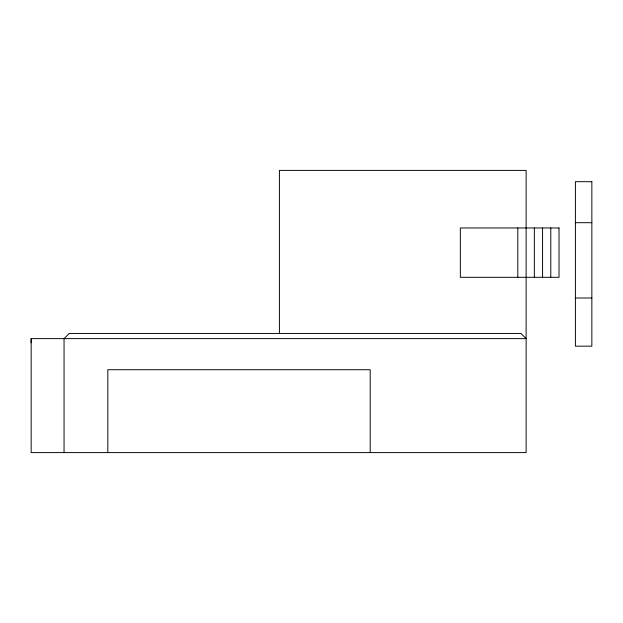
<?xml version="1.0" encoding="UTF-8"?>
<svg xmlns="http://www.w3.org/2000/svg" width="623" height="623" viewBox="0 0 623 623"><rect width="100%" height="100%" fill="white"/><g stroke="black" fill="none" stroke-linecap="round" stroke-linejoin="round"><path stroke-width="0.93" d="M575.403 222.691L591.85 222.691M575.403 298.004L591.85 298.004M279.416 333.398L279.416 170.398L526.124 170.398L526.124 452.594L31.158 452.602L31.158 338.632L526.124 338.632L520.945 333.453L69.231 333.453L64.052 338.632L64.052 452.594M31.15 338.632L31.158 342.775M550.794 227.963L550.794 277.305M542.571 227.963L542.571 277.305M534.347 227.963L534.347 277.305M517.814 227.963L517.814 277.305M370.202 452.594L370.202 369.712L107.826 369.712L107.826 452.594M591.85 181.69L575.403 181.69L575.403 346.162L591.85 346.162L591.85 181.69M559.018 227.963L460.335 227.963L460.335 277.305L559.018 277.305L559.018 227.963"/></g></svg>
